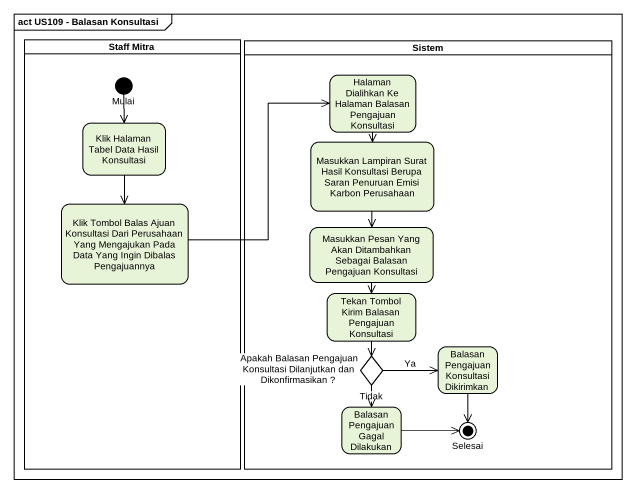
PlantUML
@startuml
mainframe act US109 - Balasan Konsultasi
hide empty description
state "Staff Mitra" as Staff_Mitra <<partition>> {
  state Mulai <<start>>
  state "Klik Halaman Tabel Data Hasil Konsultasi" as Klik_Halaman_Tabel_Data
  state "Klik Tombol Balas Ajuan Konsultasi Dari Perusahaan Yang Mengajukan Pada Data Yang Ingin Dibalas Pengajuannya" as Klik_Tombol_Balas_Ajuan
}
state Sistem <<partition>> {
  state "Halaman Dialihkan Ke Halaman Balasan Pengajuan Konsultasi" as Halaman_Dialihkan_Ke
  state "Masukkan Lampiran Surat Hasil Konsultasi Berupa Saran Penuruan Emisi Karbon Perusahaan" as Masukkan_Lampiran_Surat
  state "Masukkan Pesan Yang Akan Ditambahkan Sebagai Balasan Pengajuan Konsultasi" as Masukkan_Pesan_Yang_Akan
  state "Tekan Tombol Kirim Balasan Pengajuan Konsultasi" as Tekan_Tombol_Kirim_Balasan
  state "Apakah Balasan Pengajuan Konsultasi Dilanjutkan dan Dikonfirmasikan ?" as Apakah_Balasan_Pengajuan <<choice>>
  state "Balasan Pengajuan Konsultasi Dikirimkan" as Balasan_Pengajuan
  state "Balasan Pengajuan Gagal Dilakukan" as Balasan_Pengajuan_Gagal
  state Selesai <<end>>
}
Mulai --> Klik_Halaman_Tabel_Data
Halaman_Dialihkan_Ke --> Masukkan_Lampiran_Surat
Klik_Halaman_Tabel_Data --> Klik_Tombol_Balas_Ajuan
Masukkan_Lampiran_Surat --> Masukkan_Pesan_Yang_Akan
Klik_Tombol_Balas_Ajuan -right-> Halaman_Dialihkan_Ke
Masukkan_Pesan_Yang_Akan --> Tekan_Tombol_Kirim_Balasan
Tekan_Tombol_Kirim_Balasan --> Apakah_Balasan_Pengajuan
Apakah_Balasan_Pengajuan -right-> Balasan_Pengajuan : Ya
Apakah_Balasan_Pengajuan --> Balasan_Pengajuan_Gagal : Tidak
Balasan_Pengajuan --> Selesai
Balasan_Pengajuan_Gagal -right-> Selesai
@enduml
